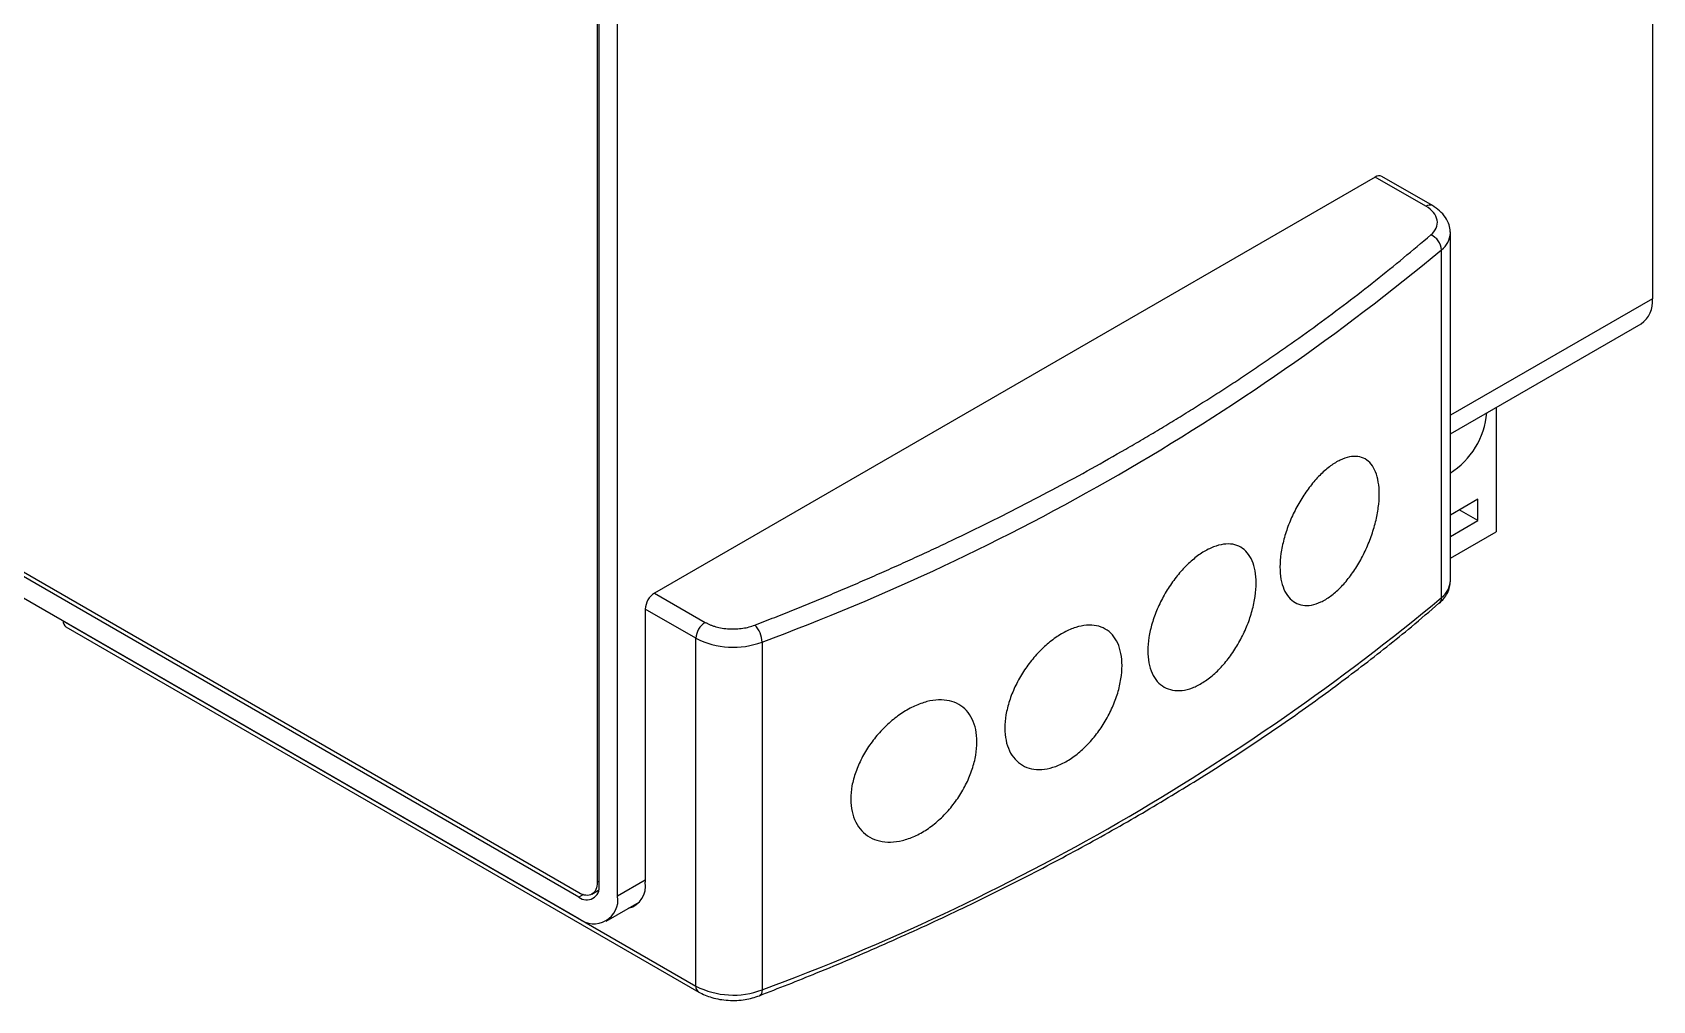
# Model space of a CAD drawing. Header units: millimetres. Extents: x 11 to 129, y 13 to 192.
# Drawn here: x 66.7 to 128.7, y 13.1 to 50.2 of the extents above; entities that cross this region are included whole.
import ezdxf

# ---------------------------------------------------------------- set-up
doc = ezdxf.new("R2010")
doc.units = ezdxf.units.MM

msp = doc.modelspace()

# ---------------------------------------------------------------- linework, layer by layer
at = {"color": 7, "linetype": 'Continuous', "lineweight": 25}
for p, q in [((128.652, 138.643), (128.652, 40.005)), ((88.276, 116.314), (88.276, 17.676)), ((88.347, 17.554), (88.347, 116.192)), ((89.054, 17.145), (89.054, 115.784)), ((87.569, 17.268), (11.696, 61.068)), ((87.569, 17.104), (11.696, 60.905)), ((11.696, 60.088), (87.569, 16.288)), ((118.045, 44.66), (90.468, 28.74)), ((119.984, 43.541), (118.045, 44.66)), ((120.234, 43.566), (118.295, 44.685)), ((120.923, 42.519), (120.914, 42.572)), ((120.923, 29.211), (120.923, 42.52)), ((120.584, 28.568), (120.584, 41.877)), ((120.923, 34.833), (128.217, 39.043)), ((122.676, 35.845), (122.676, 31.084)), ((121.969, 32.33), (120.923, 31.726)), ((121.969, 31.513), (121.969, 32.33)), ((121.969, 31.513), (121.262, 31.922)), ((120.923, 30.909), (121.969, 31.513)), ((120.923, 30.072), (122.676, 31.084)), ((90.468, 28.74), (92.406, 27.621)), ((92.053, 27.009), (90.114, 28.128)), ((90.114, 28.128), (90.114, 17.676)), ((67.841, 27.677), (92.053, 13.699)), ((67.841, 27.677), (67.841, 27.677)), ((67.944, 27.448), (92.156, 13.47)), ((92.053, 13.699), (92.053, 27.009)), ((94.581, 26.866), (94.581, 13.557)), ((88.068, 17.218), (88.328, 17.368)), ((88.619, 16.184), (89.882, 16.913))]:
    msp.add_line(p, q, dxfattribs=at)
at = {"color": 8, "linetype": 'Continuous', "lineweight": 25}
for p, q in [((128.652, 40.005), (120.923, 35.543)), ((88.276, 17.676), (88.347, 17.717)), ((90.114, 17.758), (89.054, 17.145)), ((87.745, 17.206), (87.569, 17.104))]:
    msp.add_line(p, q, dxfattribs=at)
at = {"color": 7, "linetype": 'Continuous', "lineweight": 25, "flags": 128}
msp.add_lwpolyline([(120.923, 42.52), (120.913, 42.633), (120.907, 42.666)], dxfattribs=at)
at = {"color": 8, "linetype": 'Continuous', "lineweight": 25, "flags": 128}
msp.add_lwpolyline([(94.581, 13.557), (94.576, 13.481), (94.56, 13.419), (94.534, 13.37), (94.499, 13.338), (94.48, 13.329)], dxfattribs=at)
at = {"color": 7, "linetype": 'Continuous', "lineweight": 25}
for centre, radius, start, end in [((118.192, 44.456), 0.251, 65.69287, 125.61749), ((119.922, 41.831), 0.663, 4.05309, 68.1952), ((63.648, 110.477), 89.149, 290.30258, 309.69204), ((127.646, 39.881), 1.013, 304.2668, 7.04556), ((119.273, 35.913), 3.057, 302.34372, 354.8409), ((90.882, 28.093), 0.768, 122.60563, 177.39439), ((63.648, 97.167), 89.149, 290.30258, 309.69204), ((68.083, 27.648), 0.244, 173.34717, 235.34066), ((92.821, 26.974), 0.768, 122.60563, 177.39439), ((93.637, 26.844), 0.944, 1.31462, 45.18976), ((93.478, 29.797), 3.131, 242.92407, 290.61984), ((87.872, 17.477), 0.48, 230.79698, 9.21343), ((89.237, 17.535), 0.889, 285.65498, 9.14019), ((88.149, 16.999), 0.917, 230.79675, 9.21409), ((93.478, 16.487), 3.131, 242.92407, 290.61984)]:
    msp.add_arc(centre, radius, start, end, dxfattribs=at)
at = {"color": 8, "linetype": 'Continuous', "lineweight": 25}
for centre, radius, start, end in [((120.13, 43.337), 0.252, 65.705, 125.61682), ((120.074, 42.557), 0.849, 306.88303, 357.54261), ((120.074, 29.247), 0.849, 306.88303, 357.54261), ((120.309, 28.553), 0.275, 311.30764, 3.09451), ((92.29, 13.668), 0.239, 172.63611, 236.06996)]:
    msp.add_arc(centre, radius, start, end, dxfattribs=at)
at = {"color": 7, "linetype": 'Continuous', "lineweight": 25}
for points, knots in [([(120.169, 42.446), (120.257, 42.523), (120.329, 42.612), (120.418, 42.805), (120.433, 42.91), (120.398, 43.116), (120.348, 43.217), (120.197, 43.397), (120.096, 43.476), (119.984, 43.541)], [0, 0, 0, 0, 0.25, 0.25, 0.5, 0.5, 0.75, 0.75, 1, 1, 1, 1]), ([(120.914, 42.572), (120.906, 42.657), (120.888, 42.844), (120.745, 43.116), (120.527, 43.372), (120.329, 43.503), (120.234, 43.566)], [0, 0, 0, 0, 0.227522, 0.498635, 0.758161, 1, 1, 1, 1]), ([(108.499, 34.251), (108.716, 34.377), (109.148, 34.628), (109.789, 35.009), (110.424, 35.394), (111.052, 35.782), (111.674, 36.174), (112.288, 36.569), (112.897, 36.967), (113.498, 37.369), (114.093, 37.775), (114.877, 38.32), (115.84, 39.01), (116.967, 39.85), (118.064, 40.703), (119.135, 41.567), (119.824, 42.153), (120.169, 42.446)], [0, 0, 0, 0, 0.050026, 0.100034, 0.150028, 0.200013, 0.249994, 0.299976, 0.349963, 0.39996, 0.449971, 0.500003, 0.600036, 0.700014, 0.799975, 0.899958, 1, 1, 1, 1]), ([(94.302, 27.514), (94.557, 27.613), (95.066, 27.811), (95.822, 28.114), (96.574, 28.42), (97.32, 28.731), (98.061, 29.046), (98.797, 29.365), (99.527, 29.688), (100.252, 30.015), (100.972, 30.347), (101.924, 30.794), (103.1, 31.363), (104.487, 32.061), (105.85, 32.775), (107.19, 33.504), (108.063, 34.002), (108.499, 34.251)], [0, 0, 0, 0, 0.050026, 0.100034, 0.150028, 0.200013, 0.249994, 0.299976, 0.349963, 0.39996, 0.449971, 0.500003, 0.600036, 0.700014, 0.799975, 0.899958, 1, 1, 1, 1]), ([(114.4, 29.741), (114.4, 29.906), (114.413, 30.077), (114.463, 30.431), (114.502, 30.616), (114.601, 30.987), (114.661, 31.172), (114.804, 31.542), (114.887, 31.728), (115.068, 32.084), (115.166, 32.256), (115.378, 32.588), (115.491, 32.744), (115.722, 33.034), (115.843, 33.168), (116.09, 33.41), (116.213, 33.515), (116.46, 33.696), (116.585, 33.772), (116.825, 33.887), (116.942, 33.928), (117.168, 33.974), (117.277, 33.979), (117.478, 33.952), (117.571, 33.921), (117.744, 33.823), (117.821, 33.756), (117.954, 33.59), (118.012, 33.49), (118.105, 33.26), (118.14, 33.132), (118.187, 32.849), (118.199, 32.693), (118.199, 32.363), (118.187, 32.191), (118.14, 31.835), (118.105, 31.649), (118.012, 31.275), (117.956, 31.088), (117.822, 30.713), (117.744, 30.525), (117.573, 30.165), (117.48, 29.991), (117.277, 29.654), (117.169, 29.496), (116.945, 29.203), (116.826, 29.067), (116.584, 28.823), (116.462, 28.717), (116.215, 28.535), (116.089, 28.459), (115.845, 28.345), (115.725, 28.305), (115.492, 28.262), (115.379, 28.259), (115.168, 28.29), (115.07, 28.323), (114.887, 28.428), (114.806, 28.497), (114.663, 28.668), (114.601, 28.771), (114.502, 29.005), (114.464, 29.134), (114.413, 29.419), (114.4, 29.576), (114.4, 29.741)], [0, 0, 0, 0, 0.03125, 0.03125, 0.0625, 0.0625, 0.09375, 0.09375, 0.125, 0.125, 0.15625, 0.15625, 0.1875, 0.1875, 0.21875, 0.21875, 0.25, 0.25, 0.28125, 0.28125, 0.3125, 0.3125, 0.34375, 0.34375, 0.375, 0.375, 0.40625, 0.40625, 0.4375, 0.4375, 0.46875, 0.46875, 0.5, 0.5, 0.53125, 0.53125, 0.5625, 0.5625, 0.59375, 0.59375, 0.625, 0.625, 0.65625, 0.65625, 0.6875, 0.6875, 0.71875, 0.71875, 0.75, 0.75, 0.78125, 0.78125, 0.8125, 0.8125, 0.84375, 0.84375, 0.875, 0.875, 0.90625, 0.90625, 0.9375, 0.9375, 0.96875, 0.96875, 1, 1, 1, 1]), ([(109.346, 26.536), (109.346, 26.7), (109.36, 26.87), (109.414, 27.22), (109.455, 27.403), (109.563, 27.768), (109.628, 27.949), (109.783, 28.312), (109.873, 28.493), (110.068, 28.84), (110.175, 29.007), (110.406, 29.328), (110.528, 29.48), (110.781, 29.758), (110.913, 29.886), (111.182, 30.116), (111.316, 30.216), (111.587, 30.384), (111.723, 30.454), (111.987, 30.557), (112.115, 30.592), (112.362, 30.626), (112.481, 30.625), (112.702, 30.587), (112.804, 30.551), (112.993, 30.442), (113.076, 30.371), (113.222, 30.198), (113.285, 30.094), (113.386, 29.859), (113.424, 29.729), (113.475, 29.445), (113.489, 29.289), (113.489, 28.96), (113.476, 28.789), (113.425, 28.437), (113.386, 28.253), (113.286, 27.885), (113.224, 27.701), (113.078, 27.334), (112.993, 27.15), (112.806, 26.798), (112.704, 26.629), (112.482, 26.303), (112.364, 26.149), (112.118, 25.867), (111.989, 25.737), (111.723, 25.505), (111.589, 25.405), (111.319, 25.236), (111.182, 25.167), (110.914, 25.065), (110.784, 25.032), (110.53, 25.002), (110.406, 25.005), (110.178, 25.047), (110.071, 25.086), (109.872, 25.2), (109.784, 25.273), (109.63, 25.452), (109.563, 25.558), (109.455, 25.796), (109.415, 25.928), (109.36, 26.215), (109.346, 26.371), (109.346, 26.536)], [0, 0, 0, 0, 0.03125, 0.03125, 0.0625, 0.0625, 0.09375, 0.09375, 0.125, 0.125, 0.15625, 0.15625, 0.1875, 0.1875, 0.21875, 0.21875, 0.25, 0.25, 0.28125, 0.28125, 0.3125, 0.3125, 0.34375, 0.34375, 0.375, 0.375, 0.40625, 0.40625, 0.4375, 0.4375, 0.46875, 0.46875, 0.5, 0.5, 0.53125, 0.53125, 0.5625, 0.5625, 0.59375, 0.59375, 0.625, 0.625, 0.65625, 0.65625, 0.6875, 0.6875, 0.71875, 0.71875, 0.75, 0.75, 0.78125, 0.78125, 0.8125, 0.8125, 0.84375, 0.84375, 0.875, 0.875, 0.90625, 0.90625, 0.9375, 0.9375, 0.96875, 0.96875, 1, 1, 1, 1]), ([(120.496, 28.35), (120.557, 28.409), (120.683, 28.53), (120.816, 28.742), (120.906, 28.971), (120.917, 29.129), (120.923, 29.209)], [0, 0, 0, 0, 0.234363, 0.481564, 0.738132, 1, 1, 1, 1]), ([(94.479, 13.334), (95.212, 13.621), (96.836, 14.255), (99.277, 15.301), (101.812, 16.458), (104.28, 17.667), (106.679, 18.926), (109.006, 20.234), (111.258, 21.588), (113.43, 22.989), (115.522, 24.433), (117.525, 25.921), (119.183, 27.228), (120.136, 28.053), (120.484, 28.354)], [0, 0, 0, 0, 0.071878, 0.159065, 0.246409, 0.333891, 0.421496, 0.509213, 0.597031, 0.684945, 0.77295, 0.861045, 0.949231, 1, 1, 1, 1]), ([(92.406, 27.621), (92.437, 27.604), (92.497, 27.571), (92.596, 27.527), (92.701, 27.488), (92.852, 27.441), (93.058, 27.395), (93.32, 27.367), (93.587, 27.365), (93.845, 27.391), (94.088, 27.439), (94.231, 27.489), (94.302, 27.514)], [0, 0, 0, 0, 0.060761, 0.121157, 0.181613, 0.242554, 0.371078, 0.500102, 0.62861, 0.75765, 0.878689, 1, 1, 1, 1]), ([(103.872, 23.573), (103.872, 23.737), (103.887, 23.906), (103.946, 24.254), (103.99, 24.435), (104.106, 24.794), (104.177, 24.973), (104.344, 25.328), (104.441, 25.505), (104.652, 25.843), (104.767, 26.004), (105.016, 26.315), (105.148, 26.46), (105.421, 26.726), (105.563, 26.849), (105.854, 27.066), (106, 27.159), (106.292, 27.316), (106.44, 27.379), (106.726, 27.47), (106.865, 27.498), (107.133, 27.521), (107.262, 27.514), (107.501, 27.466), (107.612, 27.425), (107.817, 27.307), (107.908, 27.232), (108.067, 27.051), (108.135, 26.944), (108.245, 26.705), (108.286, 26.573), (108.342, 26.285), (108.356, 26.129), (108.356, 25.8), (108.342, 25.63), (108.287, 25.28), (108.245, 25.098), (108.135, 24.734), (108.068, 24.553), (107.91, 24.193), (107.817, 24.013), (107.615, 23.671), (107.504, 23.506), (107.263, 23.191), (107.135, 23.043), (106.868, 22.773), (106.728, 22.649), (106.44, 22.43), (106.295, 22.336), (106.003, 22.18), (105.854, 22.117), (105.565, 22.029), (105.424, 22.002), (105.15, 21.984), (105.017, 21.993), (104.77, 22.046), (104.654, 22.089), (104.44, 22.213), (104.345, 22.29), (104.179, 22.476), (104.106, 22.585), (103.99, 22.828), (103.947, 22.961), (103.887, 23.251), (103.872, 23.408), (103.872, 23.573)], [0, 0, 0, 0, 0.03125, 0.03125, 0.0625, 0.0625, 0.09375, 0.09375, 0.125, 0.125, 0.15625, 0.15625, 0.1875, 0.1875, 0.21875, 0.21875, 0.25, 0.25, 0.28125, 0.28125, 0.3125, 0.3125, 0.34375, 0.34375, 0.375, 0.375, 0.40625, 0.40625, 0.4375, 0.4375, 0.46875, 0.46875, 0.5, 0.5, 0.53125, 0.53125, 0.5625, 0.5625, 0.59375, 0.59375, 0.625, 0.625, 0.65625, 0.65625, 0.6875, 0.6875, 0.71875, 0.71875, 0.75, 0.75, 0.78125, 0.78125, 0.8125, 0.8125, 0.84375, 0.84375, 0.875, 0.875, 0.90625, 0.90625, 0.9375, 0.9375, 0.96875, 0.96875, 1, 1, 1, 1]), ([(97.976, 20.853), (97.976, 21.019), (97.992, 21.188), (98.055, 21.534), (98.104, 21.713), (98.229, 22.068), (98.305, 22.244), (98.485, 22.592), (98.589, 22.765), (98.817, 23.093), (98.94, 23.249), (99.208, 23.548), (99.35, 23.687), (99.642, 23.94), (99.796, 24.056), (100.107, 24.26), (100.264, 24.346), (100.578, 24.489), (100.737, 24.546), (101.044, 24.625), (101.193, 24.647), (101.481, 24.658), (101.621, 24.646), (101.879, 24.588), (101.999, 24.542), (102.22, 24.416), (102.319, 24.336), (102.49, 24.149), (102.564, 24.039), (102.683, 23.794), (102.728, 23.66), (102.788, 23.369), (102.804, 23.211), (102.804, 22.881), (102.788, 22.711), (102.728, 22.363), (102.683, 22.182), (102.564, 21.823), (102.492, 21.644), (102.32, 21.291), (102.22, 21.115), (102.001, 20.781), (101.881, 20.622), (101.621, 20.317), (101.483, 20.176), (101.196, 19.919), (101.045, 19.801), (100.736, 19.596), (100.58, 19.509), (100.266, 19.367), (100.107, 19.311), (99.797, 19.236), (99.646, 19.215), (99.351, 19.209), (99.208, 19.224), (98.943, 19.287), (98.819, 19.335), (98.589, 19.467), (98.486, 19.549), (98.307, 19.741), (98.229, 19.853), (98.104, 20.102), (98.056, 20.237), (97.992, 20.53), (97.976, 20.688), (97.976, 20.853)], [0, 0, 0, 0, 0.03125, 0.03125, 0.0625, 0.0625, 0.09375, 0.09375, 0.125, 0.125, 0.15625, 0.15625, 0.1875, 0.1875, 0.21875, 0.21875, 0.25, 0.25, 0.28125, 0.28125, 0.3125, 0.3125, 0.34375, 0.34375, 0.375, 0.375, 0.40625, 0.40625, 0.4375, 0.4375, 0.46875, 0.46875, 0.5, 0.5, 0.53125, 0.53125, 0.5625, 0.5625, 0.59375, 0.59375, 0.625, 0.625, 0.65625, 0.65625, 0.6875, 0.6875, 0.71875, 0.71875, 0.75, 0.75, 0.78125, 0.78125, 0.8125, 0.8125, 0.84375, 0.84375, 0.875, 0.875, 0.90625, 0.90625, 0.9375, 0.9375, 0.96875, 0.96875, 1, 1, 1, 1]), ([(88.276, 17.676), (88.276, 17.462), (88.2, 17.294), (87.938, 17.143), (87.754, 17.161), (87.569, 17.268)], [0, 0, 0, 0, 0.5, 0.5, 1, 1, 1, 1]), ([(92.156, 13.47), (92.318, 13.393), (92.65, 13.236), (93.284, 13.139), (93.935, 13.16), (94.304, 13.275), (94.483, 13.33)], [0, 0, 0, 0, 0.243933, 0.502011, 0.759038, 1, 1, 1, 1])]:
    msp.add_open_spline(points, degree=3, knots=knots, dxfattribs=at)

doc.saveas('drawing.dxf')
